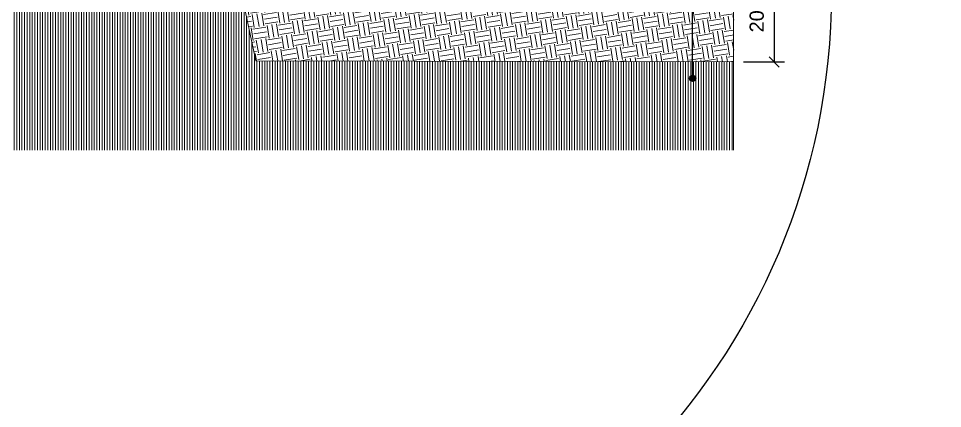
# Model space of a CAD drawing. Header units: metres. Extents: x -325 to 301, y -147 to 149.
# Drawn here: x 33.622 to 35.894, y 79.62 to 80.579 of the extents above; entities that cross this region are included whole.
import ezdxf

# ---------------------------------------------------------------- set-up
doc = ezdxf.new("R2010")
doc.units = ezdxf.units.M
doc.layers.get('Defpoints').update_dxf_attribs({"lineweight": 13})
doc.layers.add('-AUX_MON', color=3, linetype='Continuous', plot=False)
doc.layers.add('0-TX-1_25', color=7, linetype='Continuous', true_color=0x3f4f7f)
for name, color, linetype, lineweight in [('1-CM', 7, 'Continuous', 0), ('2-L-secció', 1, 'Continuous', 0), ('3-TR Seleccionat', 44, 'Continuous', 0), ('3-TR Tot-u', 37, 'Continuous', 0)]:
    doc.layers.add(name, color=color, linetype=linetype, lineweight=lineweight)
doc.styles.get("Standard").update_dxf_attribs({"font": 'arial.ttf'})
doc.dimstyles.new('ISO-25', dxfattribs={"dimtxt": 0.1, "dimasz": 0.1, "dimexe": 0.1, "dimexo": 0.1, "dimgap": 0.1, "dimtad": 1, "dimdec": 0, "dimlfac": 100, "dimzin": 9, "dimtxsty": 'Standard', "dimblk": 'OBLIQUE', "dimcen": 0.1, "dimadec": 0, "dimazin": 0, "dimtfac": 1, "dimtdec": 0, "dimtmove": 0, "dimatfit": 3, "dimldrblk": 'OBLIQUE', "dimfxl": 1, "dimarcsym": 0})

# ---------------------------------------------------------------- blocks, each defined once
blk = doc.blocks.new('POINT')
at = {"layer": '0-TX-1_25'}
h = blk.add_hatch(dxfattribs=at)
h.set_pattern_fill('ANGLE', color=256)
h.set_pattern_definition([(0, (-83.74681484067048, -12.72584030761209), (0, 6.985), [5.08, -1.905]), (90, (-83.74681484067048, -12.72584030761209), (-6.985, 4.277078946022131e-16), [5.08, -1.905])])
edge = h.paths.add_edge_path()
edge.add_arc((0, 0), 0.0075, 0, 360)
h = blk.add_hatch(color=256, dxfattribs=at)
h.dxf.hatch_style = 1
edge = h.paths.add_edge_path()
edge.add_arc((0, 0), 0.0075, 0, 360)
blk.add_circle((0, 0), 0.0075, dxfattribs=at)
blk = doc.blocks.new('_Oblique')
at = {"color": 0, "lineweight": -2}
blk.add_line((-0.499999999995058, -0.4999999998130015), (0.500000000028669, 0.500000000163238), dxfattribs=at)
blk = doc.blocks.new('*D1062')
at = {"layer": '0-TX-1_25', "color": 0, "lineweight": -2, "transparency": 16777216}
for p, q in [((35.40539666467149, 80.67198907466252), (35.50515600905401, 80.67198907466252)), ((35.48015600905401, 80.67198907466252), (35.48015600905401, 80.47198920273244)), ((35.40494399389591, 80.47198920273244), (35.50515600905401, 80.47198920273244))]:
    blk.add_line(p, q, dxfattribs=at)
at = {"layer": 'Defpoints', "color": 0, "transparency": 16777216}
for p in [(35.38039666467149, 80.67198907466252), (35.37994399389591, 80.47198920273244), (35.48015600905401, 80.47198920273244)]:
    blk.add_point(p, dxfattribs=at)
at = {"layer": '0-TX-1_25', "color": 0, "lineweight": -2, "transparency": 16777216, "xscale": 0.025, "yscale": 0.025, "zscale": 0.025}
for p, rotation in [((35.48015600905401, 80.67198907466252), 90), ((35.48015600905401, 80.47198920273244), 270)]:
    blk.add_blockref('_Oblique', p, dxfattribs=dict(at, rotation=rotation))
at = {"layer": '0-TX-1_25', "color": 0, "transparency": 16777216, "insert": (35.43728595448377, 80.57198913869746), "char_height": 0.035, "attachment_point": 5, "rotation": 90}
blk.add_mtext('20', dxfattribs=at)

msp = doc.modelspace()

# ---------------------------------------------------------------- hatches: boundary and pattern name
at = {"layer": '3-TR Seleccionat'}
h = msp.add_hatch(dxfattribs=at)
h.set_pattern_fill('ANSI31', color=256, scale=0.002, angle=225, style=0)
h.set_pattern_definition([(270, (-1.593222050461918, -1.450000001117587), (0.006350000000000001, -8.673617379884035e-19), [])])
h.paths.add_polyline_path([(35.3802063589243, 80.25552044651005), (35.38039666467148, 80.47198817817761), (34.20543599312644, 80.4746475316729), (34.17778584157961, 80.60563710335089), (32.38026650891567, 80.60563710335089), (32.3802063589243, 80.25552044651005)])
h.paths.add_polyline_path([(40.76348776632722, 79.93158127975067), (40.76416029922519, 79.93058729105238), (40.76416030322935, 79.93108532207435)])
at = {"layer": '3-TR Tot-u'}
h = msp.add_hatch(dxfattribs=at)
h.set_pattern_fill('EARTH', color=256, scale=0.005, angle=-80.8247561036608, style=0)
h.set_pattern_definition([(279.1752438963392, (0, 0), (0.03640645211205976, -0.02628108149624554), [0.03175, -0.03175]), (279.1752438963392, (0.01175391255155724, 0.001898506990465168), (0.03640645211205976, -0.02628108149624554), [0.03175, -0.03175]), (279.1752438963392, (0.02350782510311449, 0.003797013980930336), (0.03640645211205976, -0.02628108149624554), [0.03175, -0.03175]), (9.175243896339197, (0.02805863161712196, 0.0005118787938996443), (0.02628108149624554, 0.03640645211205976), [0.03175, -0.03175]), (9.175243896339197, (0.02995713860758713, -0.0112420337576576), (0.02628108149624554, 0.03640645211205976), [0.03175, -0.03175]), (9.175243896339197, (0.0318556455980523, -0.02299594630921484), (0.02628108149624554, 0.03640645211205976), [0.03175, -0.03175])])
h.paths.add_polyline_path([(34.16319837281239, 80.67474364269292), (34.20543599312644, 80.4746475316729), (34.28932343958032, 80.47445766457408), (35.38039666467148, 80.47198817817761), (35.38050371657711, 80.67198844815819)])

# ---------------------------------------------------------------- linework, layer by layer
at = {"layer": '-AUX_MON'}
msp.add_circle((33.97634385299671, 80.64308933450258), 1.644287805263133, dxfattribs=at)
at = {"layer": '0-TX-1_25'}
msp.add_lwpolyline([(35.27950653764443, 80.43933808368865), (35.27950653764444, 81.40534026307448)], dxfattribs=at)
at = {"layer": '1-CM'}
for points in [[(34.17778584157961, 80.60563710335089), (34.20543599312644, 80.4746475316729)], [(34.20543599312644, 80.4746475316729), (35.38039666467148, 80.47198817817761)]]:
    msp.add_lwpolyline(points, dxfattribs=at)
at = {"layer": '2-L-secció'}
msp.add_line((35.38039666467148, 80.95136486647999), (35.3802063589243, 80.25552044651005), dxfattribs=at)

# ---------------------------------------------------------------- block references
at = {"layer": '0-TX-1_25'}
msp.add_blockref('POINT', (35.27950653764443, 80.43183808368866), dxfattribs=at)

# ---------------------------------------------------------------- dimensions: what is measured, and where the dimension line sits
dim = msp.add_linear_dim(base=(35.48015600905401, 80.47198920273244), p1=(35.38039666467148, 80.67198907466249), p2=(35.37994399389589, 80.47198920273242), angle=90, dimstyle='ISO-25', override={"dimtxt": 0.035, "dimasz": 0.025, "dimexe": 0.025, "dimexo": 0.025, "dimgap": 0.025, "dimblk1": 'Oblique', "dimblk2": 'Oblique', "dimsah": 1, "dimfxl": 0.1, "dimfxlon": 1, "dimarcsym": 1}, dxfattribs=at)
dim.commit()
dim.dimension.update_dxf_attribs({"geometry": '*D1062', "text_midpoint": (35.43728595448377, 80.57198913869746)})

doc.saveas('drawing.dxf')
